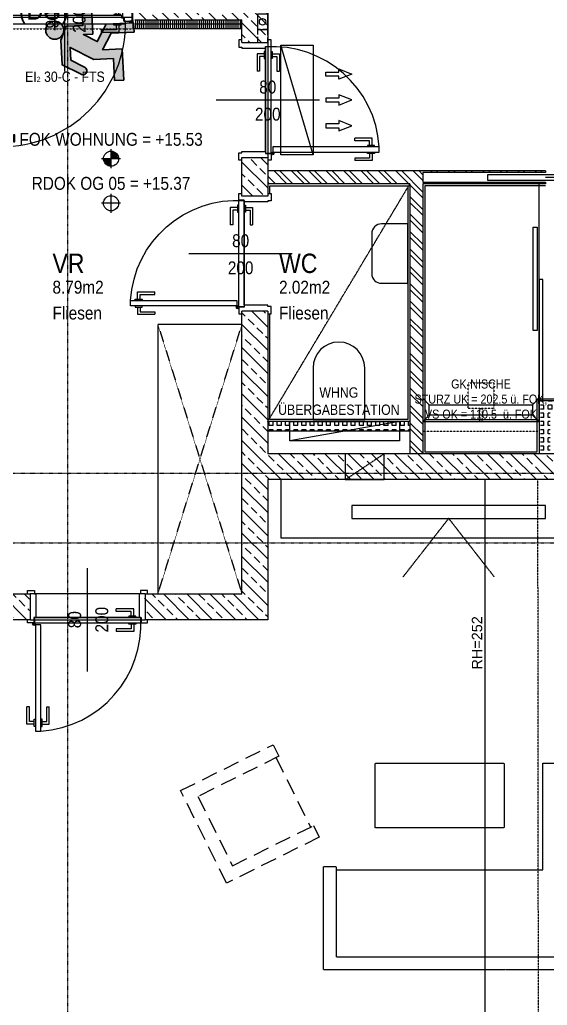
# Model space of a CAD drawing. Header units: millimetres. Extents: x -13147 to 51584, y -41547 to 69958.
# Drawn here: x 40035 to 44118, y -10006 to -2374 of the extents above; entities that cross this region are included whole.
import ezdxf
from ezdxf.enums import TextEntityAlignment as Align

# ---------------------------------------------------------------- set-up
doc = ezdxf.new("R2010")
doc.units = ezdxf.units.MM
doc.linetypes.add('HIDDEN2', pattern=[0.1875, 0.125, -0.0625])
doc.linetypes.add('STRICHPUNKT', pattern=[1, 0.5, -0.25, 0, -0.25])
for name, color, linetype in [('00_HLP---------M0', 251, 'Continuous'), ('00_HLP-G00-L05-M0', 6, 'Continuous'), ('01-ANS-G00-L05-M0', 251, 'Continuous'), ('01-SYM-G00-L05-M0', 251, 'Continuous'), ('01-TXT---------M0', 251, 'Continuous'), ('01-TXT---------PP', 1, 'Continuous'), ('01-TXT-G00-L05-M0', 1, 'Continuous'), ('02-ANS-G00-L05-M0', 251, 'Continuous'), ('02-AXO-G00-L05-M0', 251, 'STRICHPUNKT'), ('02-FIL-G00-L05-ORANGE', 251, 'Continuous'), ('02-FIL-G00-L05-STB', 251, 'Continuous'), ('02-FLI-G00-L05-M0', 251, 'Continuous'), ('02-HID-G00-L05-M0', 251, 'HIDDEN2'), ('02-TWA---------M0', 251, 'Continuous'), ('02-TWA-G00-L05-M0', 251, 'Continuous'), ('02-ZWA---------M0', 251, 'Continuous'), ('02-ZWA-G00-L05-M0', 251, 'Continuous'), ('03-HID-G00-L05-M0', 251, 'HIDDEN2'), ('05-STO---------M0', 251, 'Continuous'), ('05-STO--------M0', 251, 'Continuous'), ('05-SYM---------M0', 251, 'Continuous'), ('05-SYM--------M0', 251, 'Continuous'), ('05-SYM-G00-L05-M0', 251, 'Continuous'), ('05-TXT--------M0', 251, 'Continuous'), ('05-TXT-G00-L05-M0', 251, 'Continuous'), ('05_HLP---------M0', 251, 'Continuous'), ('07-SAN---------M0', 251, 'Continuous'), ('07-SAN-G00-L05-FBHZG-EVERT', 251, 'Continuous'), ('07-SAN-G00-L05-KLIMA', 8, 'Continuous'), ('07-SAN-G00-L05-M0', 251, 'Continuous'), ('07_MOB-G00-L05-M0', 251, 'HIDDEN2')]:
    doc.layers.add(name, color=color, linetype=linetype)
doc.styles.add('ARIAL', font='arial.ttf', dxfattribs={"width": 0.85})
doc.styles.get("Standard").update_dxf_attribs({"font": 'arial.ttf'})
pattern_1 = [(135, (-38458.13, -45395.47), (-89.80256, -89.80256), []), (135, (-38458.13, -45305.67), (-89.80256, -89.80256), [63.5, -31.75])]

# ---------------------------------------------------------------- blocks, each defined once
blk = doc.blocks.new('WET')
at = {"layer": '02-TWA---------M0'}
for points in [[(-0.53, 0), (-0.53, 0.2)], [(0.53, 0), (0.53, 0.2)]]:
    blk.add_lwpolyline(points, dxfattribs=at)
at = {"layer": '02-ZWA---------M0'}
for points in [[(-0.53, 0), (-0.53, -0.07)], [(0.53, 0), (0.53, -0.07)]]:
    blk.add_lwpolyline(points, dxfattribs=at)
at = {"layer": '05-STO---------M0'}
for points in [[(-0.525, 0.058), (-0.505, 0.058), (-0.505, 0.063, 0.414214), (-0.51, 0.068), (-0.53, 0.068)], [(0.525, 0.058), (0.505, 0.058), (0.505, 0.063, -0.414214), (0.51, 0.068), (0.53, 0.068)], [(-0.525, -0.01), (-0.505, -0.01), (-0.505, -0.015, -0.414214), (-0.51, -0.02), (-0.53, -0.02)], [(0.525, -0.01), (0.505, -0.01), (0.505, -0.015, 0.414214), (0.51, -0.02), (0.53, -0.02)]]:
    blk.add_lwpolyline(points, format="xyb", close=True, dxfattribs=at)
for points in [[(-0.464, -0.01), (-0.525, -0.01), (-0.525, 0.058), (-0.45, 0.058), (-0.45, 0.058), (-0.45, 0.058), (-0.45, 0.0195), (-0.464, 0.0195), (-0.464, -0.01)], [(0.464, -0.01), (0.525, -0.01), (0.525, 0.058), (0.45, 0.058), (0.45, 0.058), (0.45, 0.058), (0.45, 0.0195), (0.464, 0.0195), (0.464, -0.01)]]:
    blk.add_lwpolyline(points, dxfattribs=at)
at = {"layer": '05-SYM---------M0'}
for p, q in [((-0.422, -0.908), (-0.392, -0.908)), ((-0.422, -0.928), (-0.392, -0.928))]:
    blk.add_line(p, q, dxfattribs=at)
for points in [[(0.53, 0.018), (-0.53, 0.018)], [(-0.432, -0.061), (-0.432, -0.061), (-0.452, -0.061), (-0.452, -0.046), (-0.476, -0.046), (-0.476, -0.032), (-0.496, -0.032), (-0.496, -0.982), (-0.476, -0.982), (-0.476, -0.968), (-0.452, -0.968), (-0.452, -0.953), (-0.432, -0.953), (-0.432, -0.061)], [(-0.491, -0.021), (-0.481, -0.021)], [(-0.486, -0.026), (-0.486, -0.016)], [(-0.506, -0.928), (-0.562, -0.928), (-0.562, -0.793)], [(-0.542, -0.793), (-0.562, -0.793)], [(-0.506, -0.908), (-0.542, -0.908), (-0.542, -0.793)], [(-0.496, -0.9455), (-0.506, -0.9455), (-0.506, -0.8905), (-0.496, -0.8905)], [(-0.432, -0.9455), (-0.422, -0.9455), (-0.422, -0.8905), (-0.432, -0.8905)], [(-0.392, -0.9455), (-0.382, -0.9455), (-0.382, -0.8905), (-0.392, -0.8905)], [(-0.392, -0.9455), (-0.392, -0.8905)]]:
    blk.add_lwpolyline(points, dxfattribs=at)
blk.add_circle((-0.486, -0.021), 0.01, dxfattribs=at)
blk.add_arc((-0.486, -0.021), 0.9611, 269.40381, 0.65581, dxfattribs=at)
at = {"layer": '05_HLP---------M0'}
for p, q in [((0.401, 0.043), (0.401, 0.073)), ((0.421, 0.043), (0.421, 0.073))]:
    blk.add_line(p, q, dxfattribs=at)
for points in [[(0.4385, 0.073), (0.4385, 0.083), (0.3835, 0.083), (0.3835, 0.073)], [(-0.446, 0.033), (-0.446, 0.033), (-0.446, 0.013), (-0.461, 0.013), (-0.461, -0.011), (-0.475, -0.011), (-0.475, -0.031), (0.475, -0.031), (0.475, -0.011), (0.461, -0.011), (0.461, 0.013), (0.446, 0.013), (0.446, 0.033), (-0.446, 0.033)], [(0.4385, 0.073), (0.3835, 0.073)], [(0.4385, 0.033), (0.4385, 0.043), (0.3835, 0.043), (0.3835, 0.033)], [(0.421, -0.041), (0.421, -0.097), (0.286, -0.097)], [(0.401, -0.041), (0.401, -0.077), (0.286, -0.077)], [(0.4385, -0.031), (0.4385, -0.041), (0.3835, -0.041), (0.3835, -0.031)], [(0.286, -0.077), (0.286, -0.097)]]:
    blk.add_lwpolyline(points, dxfattribs=at)
blk = doc.blocks.new('05-TXT')
at = {"layer": '05-TXT--------M0'}
blk.add_line((-0.4, 0), (0.4, 0), dxfattribs=at)
at = {"layer": '05-TXT--------M0', "color": 8, "style": 'ARIAL', "width": 0.85}
blk.add_attdef('BREITE', text='', height=0.1, dxfattribs=at).set_placement((0, 0.05), align=Align.CENTER)
blk.add_attdef('HÖHE', text='', height=0.1, rotation=360, dxfattribs=at).set_placement((0, -0.06), align=Align.TOP_CENTER)
blk = doc.blocks.new('01-SQM')
at = {"layer": '01-TXT---------M0', "color": 1, "style": 'ARIAL', "width": 0.85}
blk.add_attdef('ROOM', (0, 0), '', height=0.15, dxfattribs=at)
blk.add_attdef('AREA', text='', height=0.1, dxfattribs=at).set_placement((0, -0.06), align=Align.TOP_LEFT)
at = {"layer": '01-TXT---------PP', "color": 1, "style": 'ARIAL', "width": 0.85}
blk.add_attdef('NR', text='', height=0.15, dxfattribs=at).set_placement((-0.1173, 0), align=Align.RIGHT)
blk.add_attdef('FLOOR', text='', height=0.1, dxfattribs=at).set_placement((0, -0.26), align=Align.TOP_LEFT)
blk = doc.blocks.new('01-HK1')
for p, q in [((-0.0005, -0.0742), (-0.0005, 0.0742)), ((0.0737, 0), (-0.0747, 0))]:
    blk.add_line(p, q)
blk.add_circle((-0.0005, 0), 0.0586)
for points in [[(-0.0005, 0.0586), (0.0409, 0.0414), (-0.0005, 0)], [(-0.0005, 0), (0.0581, 0), (0.0409, 0.0414)], [(-0.0591, 0), (-0.0419, -0.0414), (-0.0005, 0)], [(-0.0419, -0.0414), (-0.0005, -0.0586), (-0.0005, 0)]]:
    blk.add_solid(points)
at = {"layer": '01-TXT---------M0', "color": 8, "style": 'ARIAL', "width": 0.85}
blk.add_attdef('HEIGHT', text='', height=0.1, dxfattribs=at).set_placement((0, 0.2), align=Align.TOP_CENTER)
blk = doc.blocks.new('TÜR-80_20er-WAND')
at = {"layer": '00_HLP---------M0'}
for points in [[(-0.3575, 0.045), (-0.3575, 0.101), (-0.2225, 0.101)], [(-0.3375, 0.045), (-0.3375, 0.081), (-0.2225, 0.081)], [(-0.2225, 0.081), (-0.2225, 0.101)], [(-0.375, 0.035), (-0.375, 0.045), (-0.32, 0.045), (-0.32, 0.035)], [(0.4, -0.007), (-0.4, -0.007)], [(-0.375, -0.007), (-0.375, -0.017), (-0.32, -0.017), (-0.32, -0.007)], [(-0.3575, -0.017), (-0.3575, -0.073), (-0.2225, -0.073)], [(-0.3375, -0.017), (-0.3375, -0.053), (-0.2225, -0.053)], [(-0.2225, -0.053), (-0.2225, -0.073)]]:
    blk.add_lwpolyline(points, dxfattribs=at)
blk.add_lwpolyline([(0.4115, 0.035), (-0.4115, 0.035), (-0.4115, 0.035), (-0.4115, -0.007), (0.4115, -0.007)], close=True, dxfattribs=at)
at = {"layer": '02-TWA---------M0'}
for points in [[(-0.445, -0.19), (-0.445, 0.01)], [(0.445, -0.19), (0.445, 0.01)]]:
    blk.add_lwpolyline(points, dxfattribs=at)
at = {"layer": '05-STO--------M0'}
for points in [[(-0.465, -0.19), (-0.465, -0.215), (-0.41, -0.215), (-0.41, -0.19), (-0.4, -0.19), (-0.4, -0.007), (-0.415, -0.007), (-0.415, 0.035), (-0.465, 0.035), (-0.465, 0.01)], [(0.465, -0.19), (0.465, -0.215), (0.41, -0.215), (0.41, -0.19), (0.4, -0.19), (0.4, -0.007), (0.415, -0.007), (0.415, 0.035), (0.465, 0.035), (0.465, 0.01)]]:
    blk.add_lwpolyline(points, dxfattribs=at)
at = {"layer": '05-SYM---------M0'}
for points in [[(0.352, 0.8185), (0.296, 0.8185), (0.296, 0.6835)], [(0.352, 0.7985), (0.316, 0.7985), (0.316, 0.6835)], [(0.362, 0.836), (0.352, 0.836), (0.352, 0.781), (0.362, 0.781)], [(0.404, 0.836), (0.414, 0.836), (0.414, 0.781), (0.404, 0.781)], [(0.414, 0.8185), (0.47, 0.8185), (0.47, 0.6835)], [(0.414, 0.7985), (0.45, 0.7985), (0.45, 0.6835)], [(0.316, 0.6835), (0.296, 0.6835)], [(0.45, 0.6835), (0.47, 0.6835)]]:
    blk.add_lwpolyline(points, dxfattribs=at)
at = {"layer": '05-SYM--------M0'}
blk.add_lwpolyline([(0.404, 0.0495), (0.404, 0.8725), (0.404, 0.8725), (0.362, 0.8725), (0.362, 0.0495)], close=True, dxfattribs=at)
for points in [[(0.41, 0.046), (0.42, 0.046)], [(0.415, 0.041), (0.415, 0.051)]]:
    blk.add_lwpolyline(points, dxfattribs=at)
blk.add_circle((0.415, 0.046), 0.01, dxfattribs=at)
blk.add_arc((0.415, 0.046), 0.8282, 93.66912, 183.66912, dxfattribs=at)
blk = doc.blocks.new('SCHIEBETÜR-80')
at = {"layer": '02-ZWA---------M0'}
for points in [[(-0.4, 0.0375), (-1.35, 0.0375), (-1.35, -0.0375), (-0.4, -0.0375)], [(-0.4, 0.05), (-0.4, 0.0375)], [(0.4, 0.05), (0.4, -0.05)], [(-0.4, -0.0375), (-0.4, -0.05)]]:
    blk.add_lwpolyline(points, dxfattribs=at)
blk.add_lwpolyline([(0.4, 0.0375), (0.45, 0.0375), (0.45, -0.0375), (0.4, -0.0375)], close=True, dxfattribs=at)
at = {"layer": '05-SYM---------M0'}
blk.add_lwpolyline([(-0.85, 0.021), (-0.85, -0.021), (0, -0.021), (0, 0.021)], close=True, dxfattribs=at)
blk = doc.blocks.new('07-WC')
blk.add_lwpolyline([(-0.015, -0.2), (-0.415, -0.2, -1), (-0.415, 0.2), (-0.015, 0.2)], format="xyb", close=True)
blk = doc.blocks.new('07-WT-WC')
blk.add_lwpolyline([(1.005, -0.015), (1.005, -0.22, -0.414214), (0.93, -0.295), (0.62, -0.295, -0.414214), (0.545, -0.22), (0.545, -0.015)], format="xyb", close=True)
blk = doc.blocks.new('HOCKER')
blk.add_lwpolyline([(-0.8, -0.8), (0, -0.8), (0, 0), (-0.8, 0), (-0.8, -0.1), (-0.1, -0.1), (-0.1, -0.7), (-0.8, -0.7)], close=True)
blk.add_lwpolyline([(-0.775, -0.1), (-0.775, -0.7)])
blk = doc.blocks.new('01-HK2')
for p, q in [((0.098, 0), (-0.098, 0)), ((0, -0.098), (0, 0.098))]:
    blk.add_line(p, q)
blk.add_circle((0, 0), 0.0773)
at = {"layer": '01-TXT---------M0', "color": 8, "style": 'ARIAL', "width": 0.85}
blk.add_attdef('HEIGHT', text='', height=0.1, rotation=360, dxfattribs=at).set_placement((0, 0.132), align=Align.BOTTOM_CENTER)
blk = doc.blocks.new('KLIMAGERÄT')
for points in [[(-0.425, 0), (0.425, 0), (0.425, -0.25), (-0.425, -0.25), (-0.425, 0)], [(-0.215, -0.35), (-0.215, -0.45), (-0.24, -0.45), (-0.2, -0.55), (-0.2, -0.55), (-0.16, -0.45), (-0.185, -0.45), (-0.185, -0.35), (-0.215, -0.35)], [(-0.015, -0.35), (-0.015, -0.45), (-0.04, -0.45), (0, -0.55), (0, -0.55), (0.04, -0.45), (0.015, -0.45), (0.015, -0.35), (-0.015, -0.35)], [(0.215, -0.35), (0.215, -0.45), (0.24, -0.45), (0.2, -0.55), (0.2, -0.55), (0.16, -0.45), (0.185, -0.45), (0.185, -0.35), (0.215, -0.35)]]:
    blk.add_lwpolyline(points, close=True)
blk.add_lwpolyline([(-0.425, -0.25), (0.425, 0)])
blk = doc.blocks.new('07_Klimasifon')
at = {"layer": '00_HLP---------M0', "linetype": 'HIDDEN2', "ltscale": 0.3}
blk.add_lwpolyline([(0, -0.1), (0.08, -0.1), (0.08, 0), (0, 0)], close=True, dxfattribs=at)
at = {"layer": '07-SAN---------M0'}
blk.add_lwpolyline([(0, -0.22), (0.08, -0.22), (0.08, -0.1), (0, -0.1)], close=True, dxfattribs=at)
blk.add_circle((0.04, -0.16), 0.025, dxfattribs=at)
blk = doc.blocks.new('9809550')
at = {"color": 18, "lineweight": 30, "true_color": 0x000000}
for points in [[(423921.7, 99168.8), (423956.8, 99168.8), (423956.8, 99202.9), (423984.5, 99214.5), (424033.7, 99214.5), (424053.8, 99178.3)], [(424040.2, 99170.9), (424025.2, 99196.7), (423999.7, 99196.8), (424026.2, 99150.3), (424026.2, 99110.9), (424070.2, 99110.9), (424070.2, 99092.3), (424007.5, 99092.3), (424007.5, 99131.7), (423975, 99113.1), (423975, 99067), (423956.5, 99067), (423956.5, 99122.4), (423990.5, 99141.9), (423975.1, 99168.8), (423975.1, 99150.2), (423921.7, 99150.3)]]:
    blk.add_lwpolyline(points, dxfattribs=at)
blk.add_circle((423963.6, 99225.9), 18.1, dxfattribs=at)
for centre, radius, start, end in [((424047.8, 99173.1), 7.96, 195.7299, 41.4005), ((423921.7, 99159.5), 9.27, 89.9849, 270.0151)]:
    blk.add_arc(centre, radius, start, end, dxfattribs=at)
blk = doc.blocks.new('750298750')
h = blk.add_hatch(color=3)
h.paths.add_polyline_path([(426943.6, 99576.9), (426968.1, 99576.8), (426982.5, 99552, 1.25347), (426995.6, 99559.2), (426976.3, 99594), (426929, 99594), (426902.3, 99582.8), (426902.3, 99550), (426868.6, 99550, 1), (426868.6, 99532.2), (426919.9, 99532.1), (426919.9, 99550), (426934.8, 99524.1), (426902.1, 99505.4), (426902.1, 99452.1), (426919.8, 99452.1), (426919.8, 99496.4), (426951.1, 99514.3), (426951.1, 99476.4), (427011.4, 99476.4), (427011.4, 99494.3), (426969.1, 99494.3), (426969.1, 99532.2)])
h.paths.add_polyline_path([(426891.5, 99604.9, 1), (426926.3, 99604.9, 1)])
at = {"xscale": 0.9619413167778113, "yscale": 0.9619413167778113, "zscale": 0.9619413167778113}
blk.add_blockref('9809550', (19080.8, 4155.4), dxfattribs=at)

msp = doc.modelspace()

# ---------------------------------------------------------------- hatches: boundary and pattern name
at = {"layer": '02-FIL-G00-L05-ORANGE'}
h = msp.add_hatch(dxfattribs=at)
h.set_pattern_fill('GRATE', color=256, scale=20, angle=197.04654128, style=0)
h.set_pattern_definition([(90, (-38458.126, -45395.47), (-15.875, -3e-10), []), (180, (-38458.126, -45395.47), (1e-09, -63.5), [])])
h.paths.add_polyline_path([(40924.505, -2375.4706), (40924.505, -2445.4706), (41754.505, -2445.4706), (41754.505, -2375.4706)])
h = msp.add_hatch(dxfattribs=at)
h.set_pattern_fill('ANSI32', color=256, scale=10, angle=197.04654128, style=0)
h.set_pattern_definition([(135, (-38458.13, -45395.47), (-67.35192, -67.35192), []), (135, (-38458.13, -45350.57), (-67.35192, -67.35192), [])])
h.paths.add_polyline_path([(43154.505, -3557.9706), (44104.505, -3557.9706), (44104.505, -3545.4706), (41954.505, -3545.4706), (41954.505, -3645.4706), (43054.505, -3645.4706), (43054.505, -5735.4706), (43154.505, -5735.4706), (43154.505, -3645.4706), (44054.505, -3645.4706), (44104.505, -3645.4706), (44104.505, -3632.9706), (43154.505, -3632.9706)])
h = msp.add_hatch(dxfattribs=at)
h.set_pattern_fill('SQUARE', color=256, scale=10, angle=197.04654128, style=0)
h.set_pattern_definition([(90, (-38458.126, -45395.47), (-31.75, -7e-10), [31.75, -31.75]), (180, (-38458.126, -45395.47), (7e-10, -31.75), [31.75, -31.75])])
h.paths.add_polyline_path([(46254.505, -5325.4707), (44064.505, -5325.4707), (44064.505, -5735.4706), (44139.505, -5735.4706), (44139.505, -5400.4707), (44779.505, -5400.4707), (44779.505, -5400.4706), (45569.505, -5400.4706), (45569.505, -5400.4707), (46254.505, -5400.4707)])
h = msp.add_hatch(dxfattribs=at)
h.set_pattern_fill('SQUARE', color=256, scale=10, angle=197.04654128, style=0)
h.set_pattern_definition([(90, (-38458.126, -45395.47), (-31.75, -7e-10), [31.75, -31.75]), (180, (-38458.126, -45395.47), (7e-10, -31.75), [31.75, -31.75])])
h.paths.add_polyline_path([(43054.505, -5560.4706), (43054.505, -5485.4706), (41954.505, -5485.4706), (41954.505, -5560.4706)])
at = {"layer": '02-FIL-G00-L05-STB'}
h = msp.add_hatch(dxfattribs=at)
h.set_pattern_fill('ANSI33', color=256, scale=20, angle=197.04654128, style=0)
h.set_pattern_definition(pattern_1)
h.paths.add_polyline_path([(41184.505, 624.5294), (43754.505, 624.5294), (43754.505, 1594.5294), (46254.505, 1594.5294), (46254.505, 444.5294), (46454.5242, 444.5294), (46454.5887, 444.5294), (46454.505, 1794.5294), (43754.505, 1794.5294), (43754.505, 1984.5294), (43554.505, 1984.5294), (43554.505, 824.5294), (39579.505, 824.5294), (39579.505, 624.5294), (40984.505, 624.5294), (40984.505, -2175.4706), (40924.505, -2175.4706), (40924.505, -2375.4706), (41754.505, -2375.4706), (41754.505, -2550.4706), (41954.505, -2550.4706), (41954.505, -2175.4706), (41184.505, -2175.4706)])
h = msp.add_hatch(dxfattribs=at)
h.set_pattern_fill('ANSI33', color=256, scale=20, angle=197.04654128, style=0)
h.set_pattern_definition(pattern_1)
h.paths.add_polyline_path([(41954.505, -3440.4706), (41754.505, -3440.4706), (41754.505, -3740.4706), (41954.505, -3740.4706)])
h = msp.add_hatch(dxfattribs=at)
h.set_pattern_fill('ANSI33', color=256, scale=20, angle=197.04654128, style=0)
h.set_pattern_definition(pattern_1)
h.paths.add_polyline_path([(46454.505, -4585.4706), (46254.505, -4585.4706), (46254.505, -5735.4706), (41954.505, -5735.4706), (41954.505, -4630.4706), (41754.505, -4630.4706), (41754.505, -6820.4706), (40999.505, -6820.4706), (40999.505, -7020.4706), (41954.505, -7020.4706), (41954.505, -5935.4706), (45154.505, -5935.4706), (45154.505, -7515.4706), (45354.505, -7515.4706), (45354.505, -7485.4706), (45354.505, -5935.4706), (46454.505, -5935.4706)])
h = msp.add_hatch(dxfattribs=at)
h.set_pattern_fill('ANSI33', color=256, scale=20, angle=197.04654128, style=0)
h.set_pattern_definition(pattern_1)
h.paths.add_polyline_path([(40109.505, -6820.4706), (34504.5032, -6820.4706), (34504.5068, -7470.4774), (34704.5068, -7470.4774), (34704.5068, -7020.4706), (40109.505, -7020.4706)])

# ---------------------------------------------------------------- linework, layer by layer
at = {"color": 4, "lineweight": 30}
msp.add_lwpolyline([(40305.8852, -2455.0884), (40301.9038, -1618.2843)], dxfattribs=at)
at = {"layer": '00_HLP-G00-L05-M0', "linetype": 'HIDDEN2', "ltscale": 2}
msp.add_lwpolyline([(44054.505, -15123.644), (44045.0358, -5935.4706)], dxfattribs=at)
at = {"layer": '01-ANS-G00-L05-M0'}
for points in [[(41954.505, -2550.4706), (41954.505, -3440.4706)], [(44904.505, -3595.4706), (44104.505, -3595.4706)], [(40114.505, -7020.4706), (41004.505, -7020.4706)]]:
    msp.add_lwpolyline(points, dxfattribs=at)
at = {"layer": '02-ANS-G00-L05-M0'}
msp.add_lwpolyline([(43154.505, -5485.4706), (44054.505, -5485.4706)], dxfattribs=at)
at = {"layer": '02-AXO-G00-L05-M0'}
for points in [[(40404.505, 16928.2275), (40404.505, -17999.2142)], [(16441.8735, -5885.4706), (50054.505, -5885.4706)], [(16441.8735, -6425.4706), (50054.505, -6425.4706)]]:
    msp.add_lwpolyline(points, dxfattribs=at)
at = {"layer": '02-FLI-G00-L05-M0'}
for points in [[(41969.505, -3720.4706), (41969.505, -3660.4706), (43039.505, -3660.4706), (43039.505, -5470.4706), (41969.505, -5470.4706), (41969.505, -4650.4706)], [(44104.505, -3660.4706), (43169.505, -3660.4706), (43169.505, -5720.4706), (44039.505, -5720.4706), (44039.505, -5310.4707), (46239.505, -5310.4707), (46239.505, -4570.4665), (46374.5055, -4570.4706)], [(43169.505, -5470.4706), (44039.505, -5470.4706)]]:
    msp.add_lwpolyline(points, dxfattribs=at)
at = {"layer": '02-HID-G00-L05-M0', "ltscale": 0.5}
for points in [[(39834.505, -2445.4706), (40924.505, -2445.4706)], [(43154.505, -5560.4706), (44044.505, -5560.4706)]]:
    msp.add_lwpolyline(points, dxfattribs=at)
at = {"layer": '02-HID-G00-L05-M0', "color": 4}
msp.add_lwpolyline([(42554.505, -5735.4706), (42554.505, -5935.4706), (42854.505, -5935.4706), (42854.505, -5735.4706)], close=True, dxfattribs=at)
msp.add_lwpolyline([(42554.505, -5935.4706), (42854.505, -5735.4706)], dxfattribs=at)
at = {"layer": '02-HID-G00-L05-M0'}
for points in [[(43634.505, -5935.4706), (43634.505, -15118.604)], [(41004.505, -6820.4706), (40114.505, -6820.4706)], [(40114.505, -7020.4706), (41004.505, -7020.4706)]]:
    msp.add_lwpolyline(points, dxfattribs=at)
at = {"layer": '02-TWA-G00-L05-M0'}
for p, q in [((41954.505, -2175.4706), (41954.505, -2550.4706)), ((41754.505, -2550.4706), (41754.505, -2375.4706)), ((41754.505, -3740.4706), (41754.505, -3440.4706)), ((41754.505, -6820.4706), (41754.505, -4630.4706)), ((46254.505, -5735.4706), (41954.505, -5735.4706)), ((45154.505, -5935.4706), (41954.505, -5935.4706)), ((34504.5032, -6820.4706), (40114.505, -6820.4706)), ((41004.505, -6820.4706), (41754.505, -6820.4706))]:
    msp.add_line(p, q, dxfattribs=at)
for points in [[(40924.505, -2375.4706), (41754.505, -2375.4706)], [(41954.505, -3440.4706), (41954.505, -3740.4706)], [(41954.505, -4630.4706), (41954.505, -5735.4706)], [(41954.505, -5935.4706), (41954.505, -7020.4706), (41004.505, -7020.4706)], [(40114.505, -6820.4706), (40114.505, -7020.4706)], [(41004.505, -6820.4706), (41004.505, -7020.4706)], [(40114.505, -7020.4706), (34704.5068, -7020.4706)]]:
    msp.add_lwpolyline(points, dxfattribs=at)
at = {"layer": '02-ZWA-G00-L05-M0'}
for p, q in [((41754.505, -2445.4706), (40924.505, -2445.4706)), ((43054.505, -5485.4706), (41954.505, -5485.4706)), ((43054.505, -5560.4706), (41954.505, -5560.4706))]:
    msp.add_line(p, q, dxfattribs=at)
for points in [[(44104.505, -3545.4706), (41954.505, -3545.4706)], [(43054.505, -3645.4706), (41954.505, -3645.4706)], [(43054.505, -3645.4706), (43054.505, -5735.4706)], [(43154.505, -3645.4706), (43154.505, -5735.4706)], [(44104.505, -3645.4706), (43154.505, -3645.4706)], [(46254.505, -5325.4707), (44054.505, -5325.4707), (44054.505, -5735.4706)]]:
    msp.add_lwpolyline(points, dxfattribs=at)
at = {"layer": '03-HID-G00-L05-M0'}
msp.add_lwpolyline([(41954.505, -5485.4706), (43054.505, -3645.4706)], dxfattribs=at)
at = {"layer": '07-SAN-G00-L05-FBHZG-EVERT'}
msp.add_lwpolyline([(42974.505, -5485.4706), (42974.505, -5635.4706), (42124.505, -5635.4706), (42124.505, -5485.4706)], close=True, dxfattribs=at)
msp.add_lwpolyline([(42974.505, -5485.4706), (42124.505, -5635.4706)], dxfattribs=at)
at = {"layer": '07-SAN-G00-L05-M0'}
for points in [[(44054.505, -5485.4706), (44054.505, -3645.4706), (43154.505, -3645.4706), (43154.505, -5485.4706)], [(44039.505, -3980.4706), (44039.505, -4780.4706), (44009.505, -4780.4706), (44009.505, -3980.4706)], [(44004.505, -5355.4706), (44004.505, -5435.4706), (43204.505, -5435.4706), (43204.505, -5355.4706), (44004.505, -5355.4706)]]:
    msp.add_lwpolyline(points, close=True, dxfattribs=at)
for points in [[(44084.505, -5325.4707), (44084.505, -4385.4706), (44054.505, -4385.4706), (44054.505, -5325.4707)], [(43204.505, -5355.4706), (43154.505, -5305.4706)], [(44054.505, -5305.4706), (44004.505, -5355.4706)], [(43204.505, -5435.4706), (43154.505, -5485.4706)], [(44054.505, -5485.4706), (44004.505, -5435.4706)]]:
    msp.add_lwpolyline(points, dxfattribs=at)
at = {"layer": '07-SAN-G00-L05-M0', "linetype": 'HIDDEN2', "ltscale": 0.5}
for points in [[(43704.505, -5385.4706), (43504.505, -5385.4706), (43504.505, -5185.4706), (43704.505, -5185.4706)], [(43594.505, -5485.4706), (43594.505, -5385.4706), (43614.505, -5385.4706), (43614.505, -5485.4706)]]:
    msp.add_lwpolyline(points, close=True, dxfattribs=at)
at = {"layer": '07_MOB-G00-L05-M0'}
for points in [[(41104.505, -6820.4706), (41754.505, -6820.4706), (41754.505, -4735.4706), (41104.505, -4735.4706), (41104.505, -6820.4706)], [(44654.505, -5935.4706), (42054.505, -5935.4706), (42054.505, -6385.4706), (44654.505, -6385.4706)], [(42604.505, -6235.4706), (44104.505, -6235.4706), (44104.505, -6135.4706), (42604.505, -6135.4706)], [(42784.505, -8631.9171), (42784.505, -8131.9171), (43784.505, -8131.9171), (43784.505, -8631.9171), (42784.505, -8631.9171)]]:
    msp.add_lwpolyline(points, close=True, dxfattribs=at)
for points in [[(41104.505, -6820.4706), (41754.505, -4735.4706)], [(41104.505, -4735.4706), (41754.505, -6820.4706)], [(43708.0584, -6689.024), (43354.505, -6235.4706), (43000.9516, -6689.024)], [(44084.505, -8956.9171), (44084.505, -8956.9171), (44084.505, -8131.9171), (44784.505, -8131.917), (44784.505, -8231.917)], [(43798.1242, -9631.9171), (44784.505, -9631.917), (44784.505, -8231.917), (44884.505, -8231.917), (44884.505, -9731.917), (43798.1242, -9731.9171)], [(43798.1242, -9731.9171), (42384.505, -9731.9171), (42384.505, -8931.9171), (42484.505, -8931.9171), (42484.505, -9631.9171), (43798.1242, -9631.9171)], [(42484.505, -8956.9171), (44084.505, -8956.9171)]]:
    msp.add_lwpolyline(points, dxfattribs=at)

# ---------------------------------------------------------------- block references
at = {"color": 102, "lineweight": 30, "true_color": 0x21de37, "xscale": -4.006823643639405, "yscale": 4.006823643639398, "zscale": 4.006823643639398, "rotation": 92.75414849245021}
msp.add_blockref('750298750', (356751.4339, 1725294.4901), dxfattribs=at)
at = {"layer": '01-SYM-G00-L05-M0', "xscale": 1000, "yscale": 1000, "zscale": 1000, "rotation": 1.62521624e-08}
msp.add_blockref('01-HK1', (40741.8735, -3450.3115), dxfattribs=at).add_auto_attribs({'HEIGHT': 'FOK WOHNUNG = +15.53'})
at = {"layer": '01-SYM-G00-L05-M0'}
ref = msp.add_blockref('01-HK2', (40741.363, -3795.4706), dxfattribs=dict(at, xscale=757.5757580343633, yscale=757.5757580343633, zscale=757.5757580343633, rotation=1.88535039e-08))
ref.add_attrib('HEIGHT', 'RDOK OG 05 = +15.37', dxfattribs={"layer": '01-TXT---------M0', "color": 8, "height": 100, "rotation": 0.00000002, "style": 'ARIAL', "width": 0.85}).set_placement((40741.363, -3721.2519), align=Align.BOTTOM_CENTER)
at = {"layer": '01-TXT-G00-L05-M0', "xscale": 1000, "yscale": 1000, "zscale": 1000, "rotation": 359.9999999645588}
for p, values in [((40288.238, -4335.4706), {'ROOM': 'VR', 'AREA': '8.79m2', 'FLOOR': 'Fliesen'}), ((42041.8735, -4335.4706), {'ROOM': 'WC', 'AREA': '2.02m2', 'FLOOR': 'Fliesen'})]:
    msp.add_blockref('01-SQM', p, dxfattribs=at).add_auto_attribs(values)
at = {"layer": '05-SYM-G00-L05-M0', "yscale": 1000, "zscale": 1000}
for name, p, xscale, rotation in [('WET', (40379.505, -2375.4706), 1000, 359.9999998244866), ('TÜR-80_20er-WAND', (41944.505, -2995.4706), 1000, 270.0000000312599), ('SCHIEBETÜR-80', (44504.505, -3595.4706), 1000, 1.2444225e-09), ('TÜR-80_20er-WAND', (41764.505, -4185.4706), -1000, 90.00000001791967), ('TÜR-80_20er-WAND', (40559.505, -7010.4706), 1000, 179.9999999945743)]:
    msp.add_blockref(name, p, dxfattribs=dict(at, xscale=xscale, rotation=rotation))
at = {"layer": '05-TXT-G00-L05-M0', "xscale": 1000, "yscale": 1000, "zscale": 1000}
for p, rotation, values in [((40384.505, -2375.4706), 89.99999996789388, {'BREITE': '90', 'HÖHE': '200'}), ((41954.505, -2995.4706), 1.95872157e-08, {'BREITE': '80', 'HÖHE': '200'}), ((41744.505, -4185.4706), 1.95872157e-08, {'BREITE': '80', 'HÖHE': '200'}), ((40559.505, -7020.4706), 90.00000002458978, {'BREITE': '80', 'HÖHE': '200'})]:
    msp.add_blockref('05-TXT', p, dxfattribs=dict(at, rotation=rotation)).add_auto_attribs(values)
at = {"layer": '07-SAN-G00-L05-KLIMA', "xscale": 1000, "yscale": 1000, "zscale": 1000}
for name, p, rotation in [('07_Klimasifon', (41954.505, -2550.4706), 180.0000000045795), ('KLIMAGERÄT', (42054.505, -2995.4706), 90.00000000457949)]:
    msp.add_blockref(name, p, dxfattribs=dict(at, rotation=rotation))
at = {"layer": '07-SAN-G00-L05-M0', "xscale": -1000, "yscale": 1000, "zscale": 1000}
for name, p, rotation in [('07-WT-WC', (43054.505, -4960.4706), 269.9999999178681), ('07-WC', (42504.505, -5485.4706), 90.00000005794037)]:
    msp.add_blockref(name, p, dxfattribs=dict(at, rotation=rotation))
at = {"layer": '07_MOB-G00-L05-M0', "xscale": -1000, "yscale": 1000, "zscale": 1000, "rotation": 26.39373325577283}
msp.add_blockref('HOCKER', (41280.2571, -8343.877), dxfattribs=at)

# ---------------------------------------------------------------- texts
at = {"color": 3, "lineweight": 30, "insert": (40029.095, -2246.4716), "char_height": 126.96738, "attachment_point": 1, "rotation": 359.86889806}
msp.add_mtext_dynamic_manual_height_columns('(DG)', width=26879.974359, gutter_width=634.8369, heights=[0], dxfattribs=at)
at = {"layer": '00_HLP-G00-L05-M0', "linetype": 'HIDDEN2', "ltscale": 2, "insert": (43604.505, -5160.0814), "char_height": 70, "width": 1470, "attachment_point": 2, "rotation": 0, "style": 'ARIAL'}
msp.add_mtext('GK-NISCHE \\PSTURZ UK = 202.5 ü. FOK, \\PVS OK = 110.5  ü. FOK', dxfattribs=at)
at = {"layer": '01-TXT-G00-L05-M0', "insert": (43614.9396, -7406.4579), "char_height": 80, "width": 1460, "attachment_point": 7, "rotation": 90}
msp.add_mtext('{\\fArial|b0|i0|c0|p34;RH=252}', dxfattribs=at)
at = {"layer": '05-TXT-G00-L05-M0', "insert": (40384.505, -2775.4706), "char_height": 80, "width": 1200, "attachment_point": 2, "rotation": 0, "style": 'ARIAL'}
msp.add_mtext('EI{\\H0.5x;2} 30-C - FTS', dxfattribs=at)
at = {"layer": '07-SAN-G00-L05-FBHZG-EVERT', "insert": (42504.505, -5435.4706), "char_height": 80, "width": 1165, "attachment_point": 8, "rotation": 359.99999999, "style": 'ARIAL'}
msp.add_mtext('WHNG ÜBERGABESTATION', dxfattribs=at)

doc.saveas('drawing.dxf')
